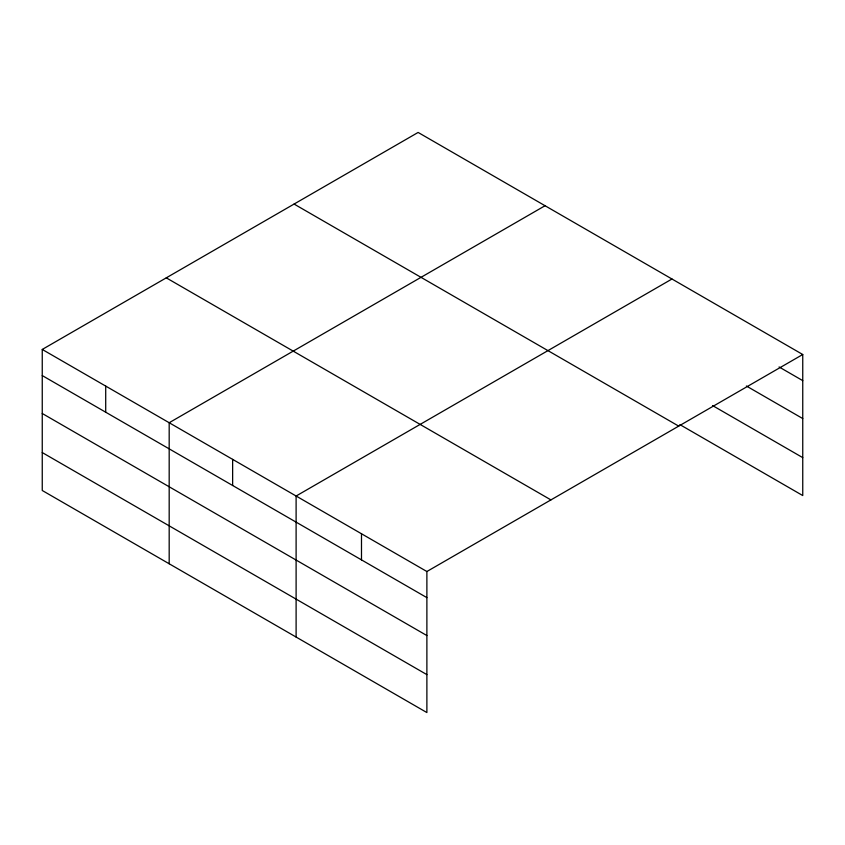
<?xml version="1.0" encoding="UTF-8"?>
<svg xmlns="http://www.w3.org/2000/svg" width="845" height="845" viewBox="0 0 845 845"><rect width="100%" height="100%" fill="white"/><g stroke="black" fill="none" stroke-linecap="round" stroke-linejoin="round"><path stroke-width="1.27" d="M42.25 349.45L426.883 571.516L426.883 712.557L42.25 490.491L42.25 349.45L418.117 132.443L802.75 354.509L802.75 495.55L679.866 424.602M545.046 205.726L169.18 422.732L169.18 563.763M671.976 279.008L296.109 496.015L296.109 637.045M426.883 571.516L802.75 354.509M779.079 366.962L802.75 380.63M746.378 386.007L802.75 418.56M712.557 405.558L802.75 457.631M294.081 204.057L678.715 426.123M166.285 277.847L550.919 499.902M42.25 375.571L426.883 597.637M42.25 413.49L426.883 635.556M42.25 452.561L426.883 674.627M361.491 533.765L361.491 559.886M232.639 459.374L232.639 485.495M105.709 386.091L105.709 412.212"/></g></svg>
